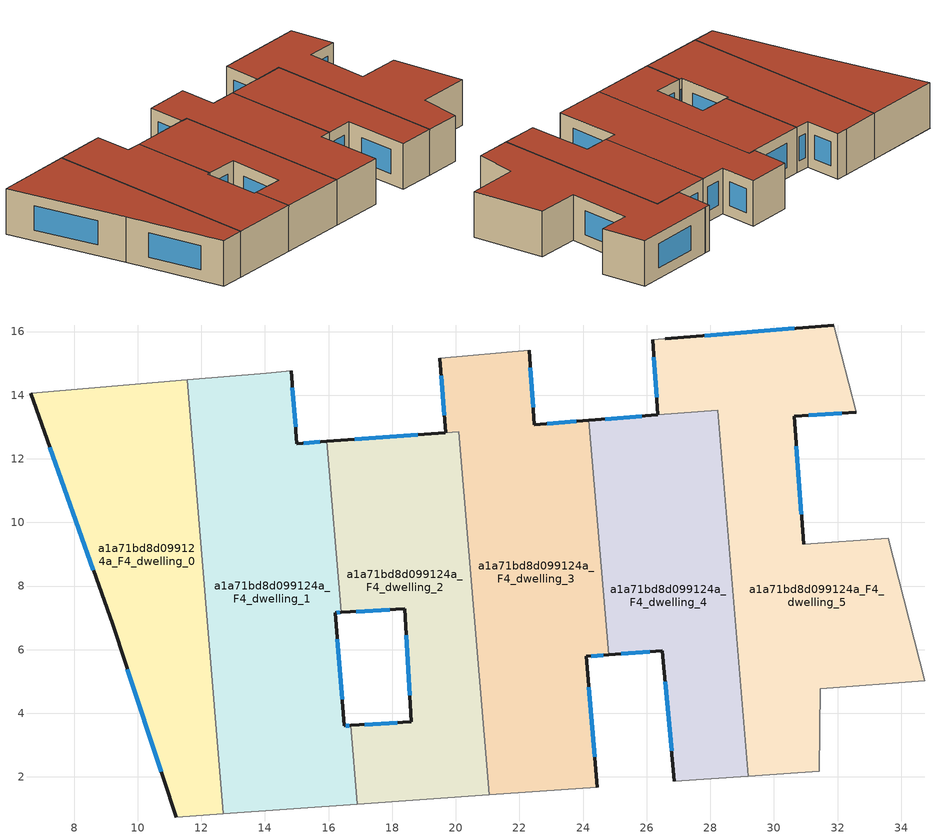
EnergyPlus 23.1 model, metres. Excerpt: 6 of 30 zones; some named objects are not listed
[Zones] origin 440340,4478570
a1a71bd8d099124a_F4_dwelling_0
 floor to a1a71bd8d099124a_F3_dwelling_0 (EU_floor_Construction): 11.55,14.48 12.69,0.85 11.2,0.74 9.21,6.8 6.63,14.07 z12
 wall outside (EU_wall_Construction): 6.63,14.07 9.21,6.8 11.21,0.74 z12:15
 wall adiabatic (EU_wall_Construction): 11.55,14.48 6.63,14.07 / 11.21,0.74 12.69,0.85 z12:15
 wall to a1a71bd8d099124a_F4_dwelling_1 (EU_wall_Construction): 12.69,0.85 11.55,14.48 z12:15
 window (EU_Window_Construction): 9.68,5.38 10.74,2.16 / 7.23,12.36 8.61,8.5 z12.7:14.3
 roof outside (EU_roof_Construction): 12.69,0.85 11.55,14.48 6.63,14.07 9.21,6.8 11.21,0.74 z15
a1a71bd8d099124a_F4_dwelling_1
 floor to a1a71bd8d099124a_F3_dwelling_1 (EU_floor_Construction): 14.82,14.77 15,12.48 15.94,12.55 16.39,7.17 16.21,7.16 16.49,3.61 16.69,3.62 16.9,1.14 12.69,0.85 11.55,14.48 14.05,14.69 z12
 wall outside (EU_wall_Construction): 15.95,12.55 15.01,12.48 14.82,14.77 / 16.69,3.62 16.49,3.61 16.21,7.16 16.39,7.17 z12:15
 wall adiabatic (EU_wall_Construction): 12.69,0.85 16.9,1.14 / 14.82,14.77 14.05,14.69 11.55,14.48 z12:15
 wall to a1a71bd8d099124a_F4_dwelling_2 (EU_wall_Construction): 16.39,7.17 15.95,12.55 / 16.9,1.14 16.69,3.62 z12:15
 window (EU_Window_Construction): 15.72,12.53 15.23,12.49 / 16.25,7.16 16.35,7.17 / 16.43,4.44 16.28,6.33 / 16.64,3.62 16.54,3.61 / 14.96,13.01 14.86,14.23 z12.7:14.3
 roof outside (EU_roof_Construction): 16.9,1.14 16.69,3.62 16.49,3.61 16.21,7.16 16.39,7.17 15.95,12.55 15.01,12.48 14.82,14.77 14.05,14.69 11.55,14.48 12.69,0.85 z15
a1a71bd8d099124a_F4_dwelling_2
 floor to a1a71bd8d099124a_F3_dwelling_2 (EU_floor_Construction): 20.1,12.84 21.05,1.44 16.9,1.14 16.69,3.62 18.6,3.74 18.4,7.29 16.39,7.17 15.94,12.55 19.68,12.82 z12
 wall outside (EU_wall_Construction): 16.39,7.17 18.4,7.29 18.6,3.74 16.69,3.62 / 19.67,12.82 15.95,12.55 z12:15
 wall adiabatic (EU_wall_Construction): 16.9,1.14 21.05,1.44 z12:15
 wall to a1a71bd8d099124a_F4_dwelling_3 (EU_wall_Construction): 21.05,1.44 20.1,12.84 19.68,12.82 z12:15
 window (EU_Window_Construction): 18.15,3.71 17.14,3.65 / 18.44,6.46 18.55,4.57 / 16.86,7.2 17.93,7.26 / 18.8,12.75 16.82,12.61 z12.7:14.3
 roof outside (EU_roof_Construction): 21.05,1.44 20.1,12.84 19.68,12.82 15.94,12.55 16.39,7.17 18.4,7.29 18.6,3.74 16.69,3.62 16.9,1.14 z15
a1a71bd8d099124a_F4_dwelling_3
 floor to a1a71bd8d099124a_F3_dwelling_3 (EU_floor_Construction): 24.18,13.21 24.8,5.84 24.09,5.79 24.44,1.68 21.05,1.44 20.1,12.84 19.68,12.82 19.49,15.16 22.3,15.42 22.47,13.07 z12
 wall outside (EU_wall_Construction): 24.44,1.68 24.09,5.79 24.8,5.84 / 19.49,15.16 19.68,12.82 / 24.18,13.21 22.47,13.07 22.3,15.42 z12:15
 wall adiabatic (EU_wall_Construction): 21.05,1.44 24.44,1.68 / 22.3,15.42 19.49,15.16 z12:15
 wall to a1a71bd8d099124a_F4_dwelling_4 (EU_wall_Construction): 24.8,5.84 24.18,13.21 z12:15
 window (EU_Window_Construction): 24.36,2.64 24.17,4.83 / 19.54,14.61 19.64,13.37 / 22.43,13.62 22.34,14.87 / 23.78,13.18 22.87,13.11 / 24.26,5.8 24.63,5.83 z12.7:14.3
 roof outside (EU_roof_Construction): 24.44,1.68 24.09,5.79 24.8,5.84 24.18,13.21 22.47,13.07 22.3,15.42 19.49,15.16 19.68,12.82 20.1,12.84 21.05,1.44 z15
a1a71bd8d099124a_F4_dwelling_4
 floor to a1a71bd8d099124a_F3_dwelling_4 (EU_floor_Construction): 28.23,13.53 29.19,2.02 26.87,1.86 26.48,5.96 24.8,5.84 24.18,13.21 26.35,13.38 z12
 wall outside (EU_wall_Construction): 24.8,5.84 26.48,5.96 26.87,1.86 / 26.34,13.38 24.18,13.21 z12:15
 wall adiabatic (EU_wall_Construction): 26.87,1.86 29.19,2.02 z12:15
 wall to a1a71bd8d099124a_F4_dwelling_5 (EU_wall_Construction): 29.19,2.02 28.23,13.53 26.35,13.38 z12:15
 window (EU_Window_Construction): 25.19,5.87 26.09,5.93 / 26.57,5 26.78,2.82 / 25.84,13.34 24.69,13.25 z12.7:14.3
 roof outside (EU_roof_Construction): 29.19,2.02 28.23,13.53 26.35,13.38 24.18,13.21 24.8,5.84 26.48,5.96 26.87,1.86 z15
a1a71bd8d099124a_F4_dwelling_5
 floor to a1a71bd8d099124a_F3_dwelling_5 (EU_floor_Construction): 31.88,16.21 32.58,13.47 30.64,13.34 30.93,9.32 33.59,9.51 34.74,5.03 31.45,4.76 31.41,2.18 29.19,2.02 28.23,13.53 26.35,13.39 26.18,15.74 26.53,15.77 26.59,15.77 z12
 wall outside (EU_wall_Construction): 26.18,15.74 26.35,13.39 / 31.88,16.21 26.59,15.77 / 30.93,9.32 30.64,13.34 32.58,13.47 z12:15
 wall adiabatic (EU_wall_Construction): 26.59,15.77 26.53,15.77 26.18,15.74 / 32.58,13.47 31.88,16.21 / 29.19,2.02 31.41,2.18 31.45,4.76 34.74,5.03 33.59,9.51 30.93,9.32 z12:15
 window (EU_Window_Construction): 26.22,15.19 26.31,13.94 / 30.64,16.1 27.83,15.87 / 31.09,13.37 32.13,13.44 / 30.86,10.26 30.71,12.4 z12.7:14.3
 roof outside (EU_roof_Construction): 34.74,5.03 33.59,9.51 30.93,9.32 30.64,13.34 32.58,13.47 31.88,16.21 26.59,15.77 26.53,15.77 26.18,15.74 26.35,13.39 28.23,13.53 29.19,2.02 31.41,2.18 31.45,4.76 z15
[Building]
EU S2 Campaign: North Axis=0; Terrain=City; Solar Distribution=FullExterior
[Site:Location]
Madrid: Latitude=40.5; Longitude=-3.5; Time Zone=1; Elevation=609
[SizingPeriod:WeatherFileDays]
AnnualSizingPeriod: Begin Month=1; Begin Day of Month=1; End Month=12; End Day of Month=31; Day of Week for Start Day=Monday; Use Weather File Daylight Saving Period=No; Use Weather File Rain and Snow Indicators=No
[MATERIAL]
EU_InternalMass_Material: Roughness=MediumRough; Thickness=0.1; Conductivity=1; Density=1800; Specific Heat=900; Thermal Absorptance=0.9; Solar Absorptance=0.7; Visible Absorptance=0.7
[MATERIAL:NOMASS] Roughness=MediumRough; Thermal Absorptance=0.9; Solar Absorptance=0.7; Visible Absorptance=0.7
Name | Thermal Resistance
EU_wall_NoMass | 0.419739
EU_roof_NoMass | 0.352165
EU_floor_NoMass | 0.608284
[WINDOWMATERIAL:SIMPLEGLAZINGSYSTEM]
EU_Window_SimpleGlazing: UFactor=4.8352; Solar Heat Gain Coefficient=0.85; Visible Transmittance=0.85
[CONSTRUCTION]
EU_wall_Construction: EU_wall_NoMass
EU_roof_Construction: EU_roof_NoMass
EU_floor_Construction: EU_floor_NoMass
EU_Window_Construction: EU_Window_SimpleGlazing
EU_InternalMass_Construction: EU_InternalMass_Material
[ZONE] Type=1; Multiplier=1; Ceiling Height=autocalculate; Floor Area=autocalculate; Part of Total Floor Area=Yes
Name | Volume
a1a71bd8d099124a_F4_dwelling_0 | 130.075
a1a71bd8d099124a_F4_dwelling_1 | 165.007
a1a71bd8d099124a_F4_dwelling_2 | 121.924
a1a71bd8d099124a_F4_dwelling_3 | 152.603
a1a71bd8d099124a_F4_dwelling_4 | 119.354
a1a71bd8d099124a_F4_dwelling_5 | 167.873
[INTERNALMASS] Construction=EU_InternalMass_Construction
Name | Zone or ZoneList | Surface Area
a1a71bd8d099124a_F4_dwelling_0_EU_InternalMass | a1a71bd8d099124a_F4_dwelling_0 | 43.3582
a1a71bd8d099124a_F4_dwelling_1_EU_InternalMass | a1a71bd8d099124a_F4_dwelling_1 | 55.0022
a1a71bd8d099124a_F4_dwelling_2_EU_InternalMass | a1a71bd8d099124a_F4_dwelling_2 | 40.6457
a1a71bd8d099124a_F4_dwelling_3_EU_InternalMass | a1a71bd8d099124a_F4_dwelling_3 | 50.8683
a1a71bd8d099124a_F4_dwelling_4_EU_InternalMass | a1a71bd8d099124a_F4_dwelling_4 | 39.7908
a1a71bd8d099124a_F4_dwelling_5_EU_InternalMass | a1a71bd8d099124a_F4_dwelling_5 | 55.9625
[OTHEREQUIPMENT] Fuel Type=Electricity; Design Level Calculation Method=Watts/Area; Power per Zone Floor Area=1; Fraction Latent=0; Fraction Radiant=0; Fraction Lost=0; Carbon Dioxide Generation Rate=0; EndUse Subcategory=EU_Step8_InternalGains
Name | Zone or ZoneList or Space or SpaceList | Schedule
EU_Step8_InternalGain_a1a71bd8d099124a_F4_dwelling_0_f000 | a1a71bd8d099124a_F4_dwelling_0 | EU_Step8_GainSchedule_a1a71bd8d099124a_F4_dwelling_0_f000
EU_Step8_InternalGain_a1a71bd8d099124a_F4_dwelling_1_f000 | a1a71bd8d099124a_F4_dwelling_1 | EU_Step8_GainSchedule_a1a71bd8d099124a_F4_dwelling_1_f000
EU_Step8_InternalGain_a1a71bd8d099124a_F4_dwelling_2_f000 | a1a71bd8d099124a_F4_dwelling_2 | EU_Step8_GainSchedule_a1a71bd8d099124a_F4_dwelling_2_f000
EU_Step8_InternalGain_a1a71bd8d099124a_F4_dwelling_3_f000 | a1a71bd8d099124a_F4_dwelling_3 | EU_Step8_GainSchedule_a1a71bd8d099124a_F4_dwelling_3_f000
EU_Step8_InternalGain_a1a71bd8d099124a_F4_dwelling_4_f000 | a1a71bd8d099124a_F4_dwelling_4 | EU_Step8_GainSchedule_a1a71bd8d099124a_F4_dwelling_4_f000
EU_Step8_InternalGain_a1a71bd8d099124a_F4_dwelling_5_f000 | a1a71bd8d099124a_F4_dwelling_5 | EU_Step8_GainSchedule_a1a71bd8d099124a_F4_dwelling_5_f000
[ZONEVENTILATION:DESIGNFLOWRATE] Schedule=EU_AlwaysOn; Design Flow Rate Calculation Method=AirChanges/Hour; Air Changes per Hour=0.703302; Ventilation Type=Natural; Fan Pressure Rise=0; Fan Total Efficiency=1; Constant Term Coefficient=1; Temperature Term Coefficient=0; Velocity Term Coefficient=0; Velocity Squared Term Coefficient=0; Minimum Indoor Temperature=-100; Maximum Indoor Temperature=100; Delta Temperature=-100; Minimum Outdoor Temperature=-100; Maximum Outdoor Temperature=100; Maximum Wind Speed=40
Name | Zone or ZoneList or Space or SpaceList
EU_ConstantAir_a1a71bd8d099124a_F4_dwelling_0 | a1a71bd8d099124a_F4_dwelling_0
EU_ConstantAir_a1a71bd8d099124a_F4_dwelling_1 | a1a71bd8d099124a_F4_dwelling_1
EU_ConstantAir_a1a71bd8d099124a_F4_dwelling_2 | a1a71bd8d099124a_F4_dwelling_2
EU_ConstantAir_a1a71bd8d099124a_F4_dwelling_3 | a1a71bd8d099124a_F4_dwelling_3
EU_ConstantAir_a1a71bd8d099124a_F4_dwelling_4 | a1a71bd8d099124a_F4_dwelling_4
EU_ConstantAir_a1a71bd8d099124a_F4_dwelling_5 | a1a71bd8d099124a_F4_dwelling_5
[HVACTEMPLATE:ZONE:IDEALLOADSAIRSYSTEM] System Availability Schedule=EU_AlwaysOn; Maximum Heating Supply Air Temperature=50; Minimum Cooling Supply Air Temperature=13; Maximum Heating Supply Air Humidity Ratio=0.0156; Minimum Cooling Supply Air Humidity Ratio=0.0077; Heating Limit=NoLimit; Cooling Limit=NoLimit; Heating Availability Schedule=EU_AlwaysOn; Cooling Availability Schedule=EU_CoolingOff; Dehumidification Control Type=ConstantSensibleHeatRatio; Cooling Sensible Heat Ratio=0.7; Dehumidification Setpoint=60; Humidification Control Type=None; Humidification Setpoint=30; Outdoor Air Method=None; Outdoor Air Flow Rate per Person=0.00944; Outdoor Air Flow Rate per Zone Floor Area=0; Outdoor Air Flow Rate per Zone=0; Demand Controlled Ventilation Type=None; Outdoor Air Economizer Type=NoEconomizer; Heat Recovery Type=None; Sensible Heat Recovery Effectiveness=0.7; Latent Heat Recovery Effectiveness=0.65
Name | Template Thermostat
a1a71bd8d099124a_F4_dwelling_0 | EU_HeatOnly_a1a71bd8d099124a_F4_dwelling_0
a1a71bd8d099124a_F4_dwelling_1 | EU_HeatOnly_a1a71bd8d099124a_F4_dwelling_1
a1a71bd8d099124a_F4_dwelling_2 | EU_HeatOnly_a1a71bd8d099124a_F4_dwelling_2
a1a71bd8d099124a_F4_dwelling_3 | EU_HeatOnly_a1a71bd8d099124a_F4_dwelling_3
a1a71bd8d099124a_F4_dwelling_4 | EU_HeatOnly_a1a71bd8d099124a_F4_dwelling_4
a1a71bd8d099124a_F4_dwelling_5 | EU_HeatOnly_a1a71bd8d099124a_F4_dwelling_5
[SIZING:ZONE] Zone Cooling Design Supply Air Temperature Input Method=SupplyAirTemperature; Zone Cooling Design Supply Air Temperature=13; Zone Heating Design Supply Air Temperature Input Method=SupplyAirTemperature; Zone Heating Design Supply Air Temperature=50; Zone Cooling Design Supply Air Humidity Ratio=0.008; Zone Heating Design Supply Air Humidity Ratio=0.008; Cooling Design Air Flow Method=DesignDay; Cooling Design Air Flow Rate=0; Cooling Minimum Air Flow per Zone Floor Area=0.000762; Cooling Minimum Air Flow=0; Cooling Minimum Air Flow Fraction=0.2; Heating Design Air Flow Method=DesignDay; Heating Design Air Flow Rate=0; Heating Maximum Air Flow per Zone Floor Area=0.002032; Heating Maximum Air Flow=0.141576; Heating Maximum Air Flow Fraction=0.3; Account for Dedicated Outdoor Air System=No; Dedicated Outdoor Air System Control Strategy=NeutralSupplyAir; Dedicated Outdoor Air Low Setpoint Temperature for Design=autosize; Dedicated Outdoor Air High Setpoint Temperature for Design=autosize; Zone Load Sizing Method=Sensible Load Only No Latent Load; Zone Latent Cooling Design Supply Air Humidity Ratio Input Method=HumidityRatioDifference; Zone Cooling Design Supply Air Humidity Ratio Difference=0.005; Zone Latent Heating Design Supply Air Humidity Ratio Input Method=HumidityRatioDifference; Zone Humidification Design Supply Air Humidity Ratio Difference=0.005
a1a71bd8d099124a_F4_dwelling_0; a1a71bd8d099124a_F4_dwelling_1; a1a71bd8d099124a_F4_dwelling_2; a1a71bd8d099124a_F4_dwelling_3; a1a71bd8d099124a_F4_dwelling_4; a1a71bd8d099124a_F4_dwelling_5
[SCHEDULE:CONSTANT]
Name | Hourly Value
EU_AlwaysOn | 1
EU_CoolingOff | 0
[SCHEDULE:FILE] Column Number=1; Rows to Skip at Top=0; Number of Hours of Data=8760; Column Separator=Comma; Interpolate to Timestep=No; Minutes per Item=60; Adjust Schedule for Daylight Savings=Yes
Name | File
EU_Step8_GainSchedule_a1a71bd8d099124a_F4_dwelling_0_f000 | ../../schedules/a1a71bd8d099124a/a1a71bd8d099124a_F4_dwelling_0_f000_gain.csv
EU_Step8_GainSchedule_a1a71bd8d099124a_F4_dwelling_1_f000 | ../../schedules/a1a71bd8d099124a/a1a71bd8d099124a_F4_dwelling_1_f000_gain.csv
EU_Step8_GainSchedule_a1a71bd8d099124a_F4_dwelling_2_f000 | ../../schedules/a1a71bd8d099124a/a1a71bd8d099124a_F4_dwelling_2_f000_gain.csv
EU_Step8_GainSchedule_a1a71bd8d099124a_F4_dwelling_3_f000 | ../../schedules/a1a71bd8d099124a/a1a71bd8d099124a_F4_dwelling_3_f000_gain.csv
EU_Step8_GainSchedule_a1a71bd8d099124a_F4_dwelling_4_f000 | ../../schedules/a1a71bd8d099124a/a1a71bd8d099124a_F4_dwelling_4_f000_gain.csv
EU_Step8_GainSchedule_a1a71bd8d099124a_F4_dwelling_5_f000 | ../../schedules/a1a71bd8d099124a/a1a71bd8d099124a_F4_dwelling_5_f000_gain.csv
